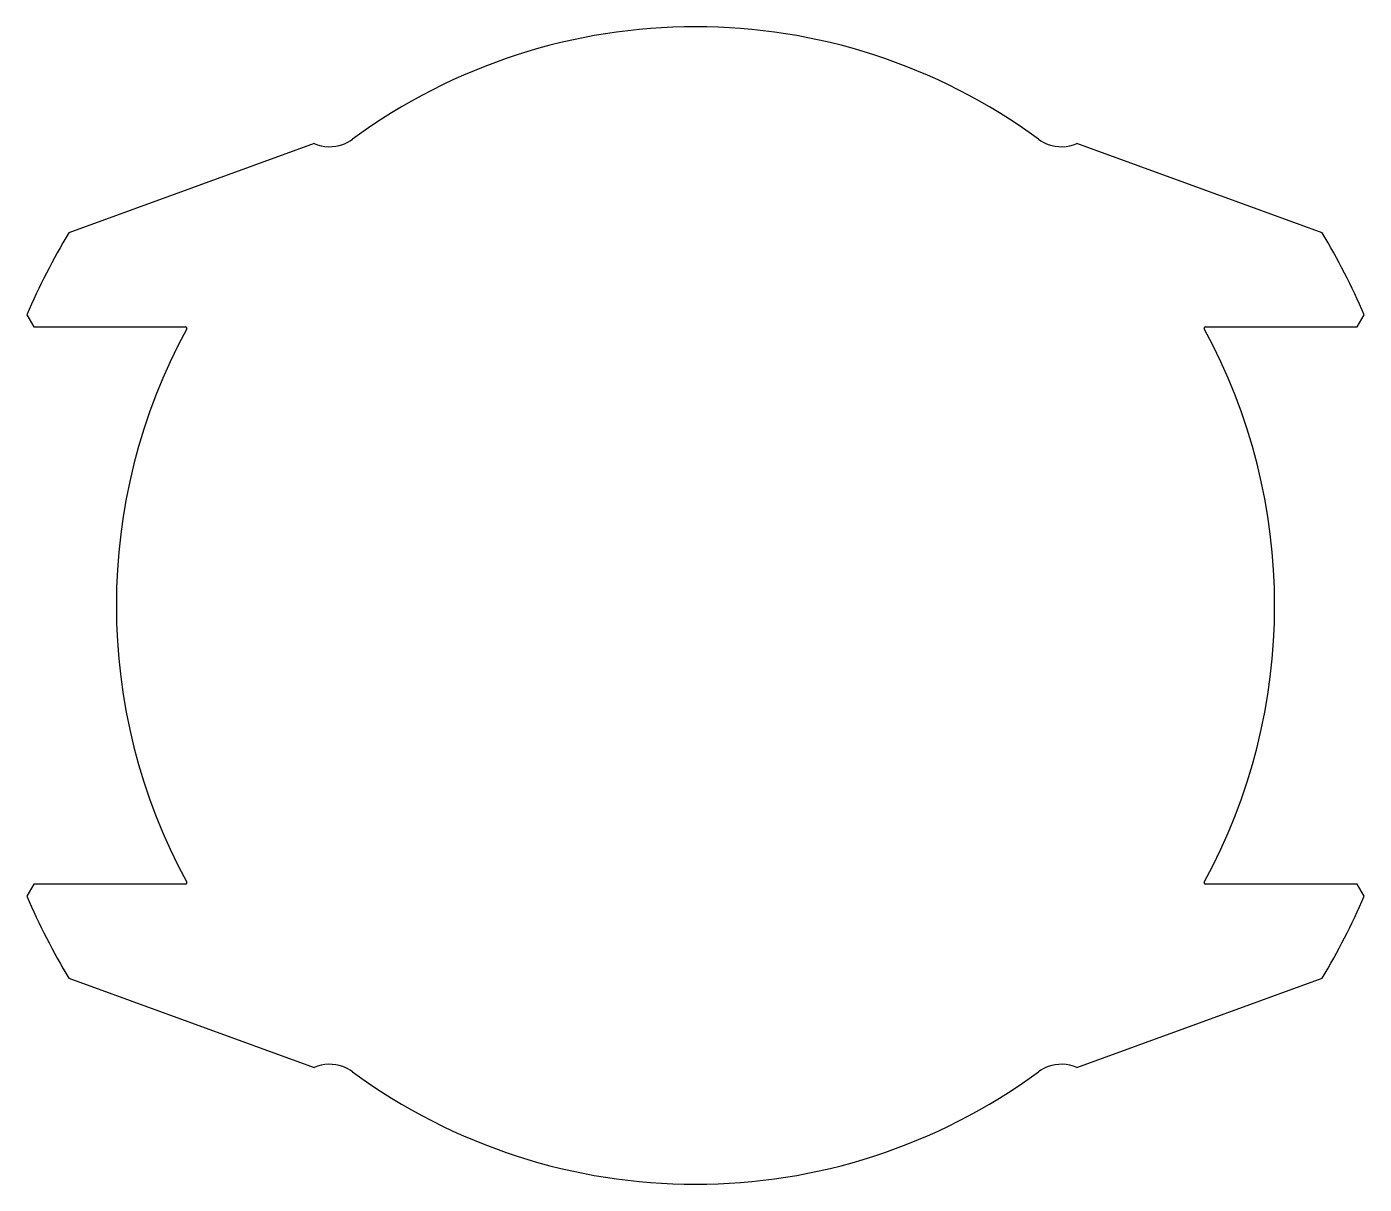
# Model space of a CAD drawing. Header units: millimetres. Extents: x -23.4 to 23.4, y -20.3 to 20.2.
import ezdxf

# ---------------------------------------------------------------- set-up
doc = ezdxf.new("R2010")
doc.units = ezdxf.units.MM

msp = doc.modelspace()

# ---------------------------------------------------------------- linework, layer by layer
at = {"color": 7, "linetype": 'Continuous'}
for p, q in [((-13.333, 16.161), (-21.915, 13.038)), ((21.915, 13.038), (13.333, 16.161)), ((-23.384, 10.171), (-23.135, 9.75)), ((23.135, 9.75), (23.384, 10.171)), ((-23.135, 9.75), (-17.833, 9.75)), ((17.833, 9.75), (23.135, 9.75)), ((-23.135, -9.75), (-23.384, -10.171)), ((-17.833, -9.75), (-23.135, -9.75)), ((23.135, -9.75), (17.833, -9.75)), ((23.384, -10.171), (23.135, -9.75)), ((-21.915, -13.038), (-13.333, -16.161)), ((13.333, -16.161), (21.915, -13.038))]:
    msp.add_line(p, q, dxfattribs=at)
for centre, radius, start, end in [((0, 0), 20.25, 53.6664, 126.3336), ((-12.798, 17.401), 1.35, 246.6227, 290.1324), ((-12.798, 17.401), 1.35, 290.1324, 306.3336), ((12.798, 17.401), 1.35, 233.6664, 249.8676), ((12.798, 17.401), 1.35, 249.8676, 293.3773), ((0, 0), 25.5, 149.2501, 156.4925), ((0, 0), 25.5, 23.5075, 30.7499), ((0, 0), 20.25, 151.4561, 208.5439), ((-17.833, 9.7), 0.05, 331.4561, 90), ((17.833, 9.7), 0.05, 90, 208.5439), ((0, 0), 20.25, 331.4561, 28.5439), ((-17.833, -9.7), 0.05, 270, 28.5439), ((17.833, -9.7), 0.05, 151.4561, 270), ((0, 0), 25.5, 203.5075, 210.7499), ((0, 0), 25.5, 329.2501, 336.4925), ((-12.798, -17.401), 1.35, 69.8676, 113.3773), ((-12.798, -17.401), 1.35, 53.6664, 69.8676), ((0, 0), 20.25, 233.6664, 306.3336), ((12.798, -17.401), 1.35, 110.1324, 126.3336), ((12.798, -17.401), 1.35, 66.6227, 110.1324)]:
    msp.add_arc(centre, radius, start, end, dxfattribs=at)

doc.saveas('drawing.dxf')
